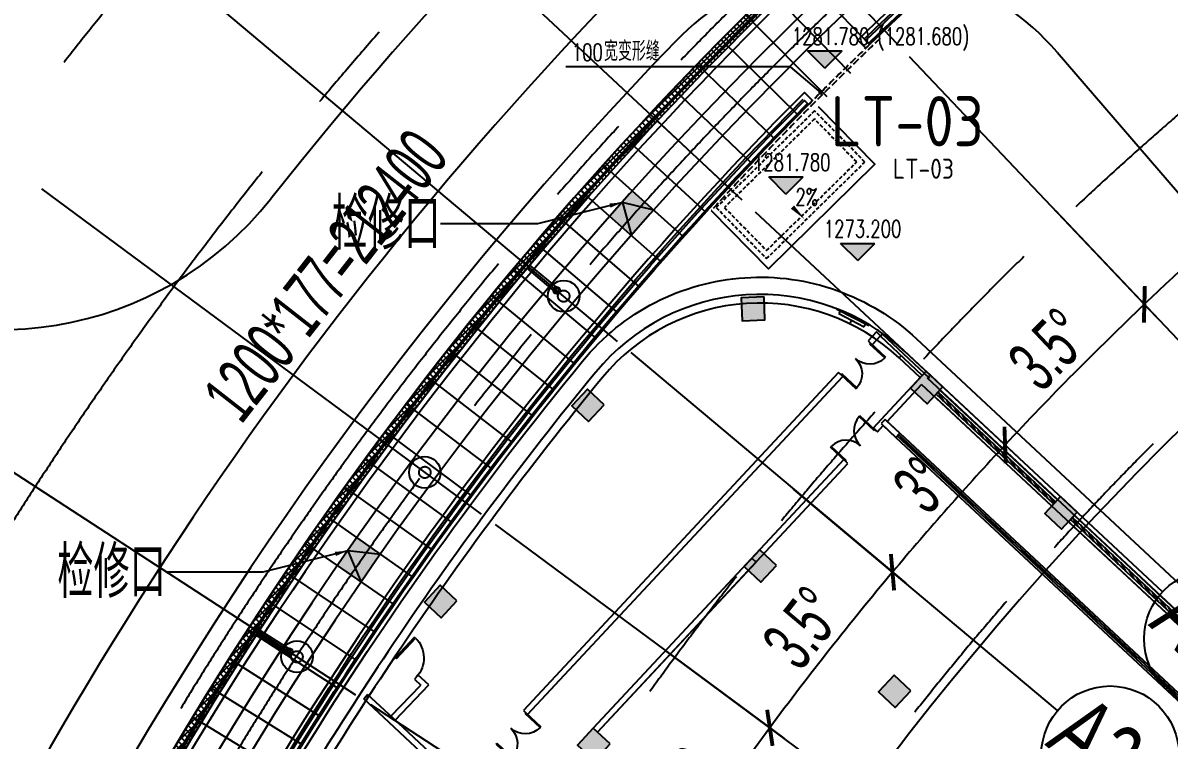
# Model space of a CAD drawing. Extents: x 1962160 to 37842216, y -162679 to 2997677.
# Drawn here: x 37496803 to 37536731, y 2823665 to 2848639 of the extents above; entities that cross this region are included whole.
import ezdxf
from ezdxf.enums import TextEntityAlignment as Align

# ---------------------------------------------------------------- set-up
doc = ezdxf.new("R2010")
doc.units = 0
doc.header["$LTSCALE"] = 1000
for name, pattern in [('__DASH', [0.35, 0.25, -0.1]), ('CENTER', [2, 1.25, -0.25, 0.25, -0.25]), ('CENTER2', [28.575000000000003, 19.05, -3.175, 3.175, -3.175]), ('DASH', [0.35, 0.25, -0.1]), ('HIDDEN', [0.375, 0.25, -0.125]), ('HIDDEN2', [0.1875, 0.125, -0.0625])]:
    doc.linetypes.add(name, pattern=pattern)
doc.layers.get('0').update_dxf_attribs({"color": 8})
doc.layers.get('Defpoints').update_dxf_attribs({"color": 8})
for name, color, linetype in [('#幕墙线-平面', 8, 'Continuous'), ('#文字', 8, 'Continuous'), ('#标注', 8, 'Continuous'), ('#虚线', 8, 'HIDDEN'), ('#轴线', 8, 'CENTER2'), ('1-WIN-1', 8, 'Continuous'), ('A-AL-E', 8, 'Continuous'), ('A-COLS-PLAN-C', 8, 'DASH'), ('A-COLS-PLAN-S', 8, 'DASH'), ('A-DETL-ALUM', 8, 'Continuous'), ('A-DIMS-ELEV', 8, 'Continuous'), ('A-DIMS-LEAD', 8, 'Continuous'), ('A-DIMS-SYMB', 8, 'Continuous'), ('A-FLOR', 8, 'Continuous'), ('A-FLOR-UNDR', 8, '__DASH'), ('A-GRID', 8, 'CENTER'), ('A-HATH', 8, 'Continuous'), ('A-NOTE', 8, 'Continuous'), ('A-ROOF-DRAN', 8, 'Continuous'), ('A-STRS', 8, 'Continuous'), ('A-STRS-HRAL', 8, 'Continuous'), ('A-TEXT-150', 8, 'Continuous'), ('A-TEXT-500', 8, 'Continuous'), ('COLUMN', 8, 'Continuous'), ('DIM', 8, 'Continuous'), ('G-ACCS', 8, 'Continuous'), ('PUB_HATCH', 8, 'Continuous'), ('周边建筑', 8, 'Continuous'), ('建-填充', 8, 'Continuous'), ('水-雨水-压力流-标识', 8, 'Continuous')]:
    doc.layers.add(name, color=color, linetype=linetype)
doc.layers.add('A-X-CHEK', color=8, linetype='Continuous', plot=False)
doc.layers.add('A-X-CHEK-STRC', color=8, linetype='HIDDEN2', plot=False)
doc.styles.add('#文字', font='jrs.shx', dxfattribs={"width": 0.7, "bigfont": 'hztxt.shx'})
doc.styles.add('_TCH_DIM', font='SIMPLEX', dxfattribs={"bigfont": 'GBCBIG'})
doc.styles.add('JHZX', font='jrs.shx', dxfattribs={"width": 0.6, "bigfont": 'jhz.shx'})
doc.styles.get("Standard").update_dxf_attribs({"font": 'xd-hzs.shx', "bigfont": 'xd-hztxt.shx'})
doc.dimstyles.new('JZBZ-300', dxfattribs={"dimscale": 300, "dimtxt": 3, "dimasz": 1.5, "dimexe": 1, "dimexo": 1, "dimgap": 0.5, "dimtad": 1, "dimdec": 0, "dimdsep": 46, "dimtxsty": 'JHZX', "dimblk1": 'ARCHTICK', "dimblk2": 'ARCHTICK', "dimsah": 1, "dimcen": 0, "dimclrd": 1, "dimclre": 1, "dimclrt": 2, "dimadec": 3, "dimazin": 2, "dimtfac": 1, "dimtdec": 0, "dimtix": 1, "dimtmove": 0, "dimatfit": 3, "dimfxl": 1, "dimtolj": 1, "dimlwd": -1, "dimlwe": -1, "dimarcsym": 1})
doc.dimstyles.new('JZBZ-600', dxfattribs={"dimscale": 600, "dimtxt": 3, "dimasz": 1.5, "dimexe": 1, "dimexo": 1, "dimgap": 0.5, "dimtad": 1, "dimdec": 0, "dimdsep": 46, "dimtxsty": 'JHZX', "dimblk1": 'ARCHTICK', "dimblk2": 'ARCHTICK', "dimsah": 1, "dimcen": 0, "dimclrd": 1, "dimclre": 1, "dimclrt": 2, "dimadec": 1, "dimazin": 2, "dimtfac": 1, "dimtdec": 0, "dimtix": 1, "dimtmove": 0, "dimatfit": 3, "dimfxl": 1, "dimtolj": 1, "dimlwd": -1, "dimlwe": -1, "dimarcsym": 1})

# ---------------------------------------------------------------- blocks, each defined once
blk = doc.blocks.new('_ARCHTICK')
at = {"const_width": 0.15}
blk.add_lwpolyline([(-0.5, -0.5), (0.5, 0.5)], dxfattribs=at)
blk = doc.blocks.new('排水沟区域')
at = {"layer": 'A-HATH'}
h = blk.add_hatch(dxfattribs=at)
h.set_pattern_fill('ANSI37', color=256, scale=100)
h.set_pattern_definition([(45, (0, 0), (-112.2532015133644, 112.2532015133644), []), (135, (0, 0), (-112.2532015133644, -112.2532015133644), [])])
edge = h.paths.add_edge_path()
edge.add_arc((35647972.51225562, 2918657.177440435), 129550.0000000067, 122.5223895562193, 167.0611029026331)
edge.add_arc((35520737.25391851, 2947888.864629035), 999.9999999990519, 287.2513251903942, 347.0611009080209, ccw=False)
edge.add_arc((35647972.52815255, 2918657.174638035), 130050.0161404448, 167.2437338873835, 167.4419150525261, ccw=False)
edge.add_arc((35520737.25400268, 2947888.864669039), 649.9999269235949, 307.4371886865979, 347.0610947359583)
edge.add_arc((35647972.51225559, 2918657.177440456), 129899.9999999715, 122.5223517799921, 167.0611029026393, ccw=False)
edge.add_line((35578134.55910211, 3028186.489952341), (35578322.65708765, 3027891.330408047))
blk.add_lwpolyline([(35578322.65708765, 3027891.330408047), (35578322.65708654, 3027891.330409774, 0.1968208227596155), (35521711.86331972, 2947664.952782355, -0.2670597879826505), (35521033.817582, 2946933.851543527, -0.0008647286773297092), (35521132.38332828, 2947372.751579637, 0.1746354279483771), (35521370.75002657, 2947743.321916818, -0.1968209939747781), (35578134.55910211, 3028186.489952341), (35578322.65708765, 3027891.330408047)], format="xyb", dxfattribs=at)
blk = doc.blocks.new('A$C58e34137')
at = {"layer": 'A-X-CHEK'}
blk.add_blockref('排水沟区域', (-35647972.51433039, -2918657.17947907), dxfattribs=at)
blk = doc.blocks.new('雨水立管')
for radius in [80, 50]:
    blk.add_circle((-3.725290298461914e-09, 2.328306436538696e-10), radius)
blk = doc.blocks.new('雨水')
at = {"layer": 'A-ROOF-DRAN'}
for points in [[(35549663.92630587, 3001049.970411909), (35548681.20582144, 3001870.391334595)], [(35549760.05676759, 3001165.117857942), (35548777.6214191, 3001985.300735838)], [(35540355.55051581, 2988455.022592769), (35539280.140797, 2989149.523739197)], [(35540436.9264947, 2988581.030330868), (35539361.83375286, 2989275.326773115)]]:
    blk.add_lwpolyline(points, dxfattribs=at)
at = {"xscale": 1.5, "yscale": 1.5, "zscale": 1.5}
for p in [(35549711.99153674, 3001107.544134925), (35540396.23850526, 2988518.026461818)]:
    blk.add_blockref('雨水立管', p, dxfattribs=at)
blk = doc.blocks.new('1100')
at = {"layer": 'A-DETL-ALUM', "ltscale": 0.3}
blk.add_circle((35572079.41488183, 2737404.62498665), 550, dxfattribs=at)
blk = doc.blocks.new('_YZHK')
blk.add_circle((0, 0), 0.5)
blk = doc.blocks.new('ASDFASD')
at = {"layer": 'A-COLS-PLAN-C', "ltscale": 0.3, "xscale": 400, "yscale": 400, "zscale": 400}
for p in [(35549957.12575853, 3000901.852099828), (35545119.02693963, 2994764.753005276), (35540664.61308699, 2988343.741970615)]:
    blk.add_blockref('_YZHK', p, dxfattribs=at)
blk = doc.blocks.new('*U314')
for p, q in [((0, -200), (0, 200)), ((0, 200), (99.9356124313781, 200)), ((99.9356124313781, -200), (0, -200))]:
    blk.add_line(p, q)
blk = doc.blocks.new('*U315')
blk.add_line((0, 0), (-100, 0))
blk = doc.blocks.new('*U316')
blk.add_line((99.9356124313781, 250), (99.9356124313781, -250))
blk = doc.blocks.new('*U317')
for p, q in [((0, -200), (0, 200)), ((0, 200), (99.9356124313781, 200)), ((99.9356124313781, -200), (0, -200))]:
    blk.add_line(p, q)
blk = doc.blocks.new('*U318')
blk.add_line((0, 0), (-100, 0))
blk = doc.blocks.new('*U319')
blk.add_line((99.9356124313781, 250), (99.9356124313781, -250))
blk = doc.blocks.new('$WINLIB2D$00000039')
for points in [[(-0.4999999999983409, 0.5000000000445652), (-0.4999999999999964, -0.4999999999999716)], [(0.5000000000016591, 0.4999999999536158), (-0.4999999999983409, 0.5000000000445652)], [(0.4999999999983338, -0.5000000000463842), (0.4999999999999609, 0.4999999999999432)], [(-0.499999999999428, 0.1666666667124446), (0.500000000000572, 0.1666666666205998)], [(-0.3838834764901549, -0.166666666632409), (-0.4479860405916831, 0.1666666667079113)], [(-0.3158924398378069, -0.166666666637866), (-0.3799950039392748, 0.1666666667006353)], [(-0.2479014031851996, -0.166666666645142), (-0.3120039672867243, 0.1666666666951784)], [(-0.1799103665328481, -0.1666666666505989), (-0.2440129306343159, 0.1666666666887977)], [(-0.1119193298802692, -0.1666666666569512), (-0.1760218939817904, 0.1666666666824455)], [(-0.04392829322788927, -0.1666666666633319), (-0.1080308573293216, 0.1666666666760648)], [(0.02406274342471804, -0.1666666666696841), (-0.04003982067680312, 0.1666666666697125)], [(0.09205378007703402, -0.1666666666751411), (0.02795121597557682, 0.1666666666642556)], [(0.1600448167296129, -0.1666666666815217), (0.0959422526280953, 0.1666666666578749)], [(0.2280358533819644, -0.166666666687874), (0.163933289280525, 0.1666666666505989)], [(0.2960268900345753, -0.1666666666942547), (0.231924325933047, 0.1666666666460657)], [(0.3640179266869801, -0.1666666667006069), (0.2999153625854838, 0.166666666639685)], [(0.4320089633395341, -0.1666666667060639), (0.3679063992380058, 0.166666666632409)], [(0.4999999999916831, -0.1666666667115209), (0.4358974358904746, 0.1666666666260568)], [(-0.4518745131427302, -0.1666666666260284), (-0.5000000000072298, 0.08358586507802102)], [(-0.500000000000572, -0.1666666666214951), (0.499999999999428, -0.1666666667124446)], [(0.4999999999983338, -0.5000000000463842), (-0.5000000000016662, -0.4999999999554348)]]:
    blk.add_lwpolyline(points)
blk = doc.blocks.new('$DorLib2D$00000002')
at = {"layer": '1-WIN-1'}
for p, q in [((-0.5000000000002274, 1.70530256582424e-13), (-0.5, 0.4875000000000114)), ((-0.4750000000001364, 0.4875000000002387), (-0.5, 0.4875000000000114)), ((-0.4750000000001364, 1.70530256582424e-13), (-0.4750000000001364, 0.4875000000002387)), ((0.4749999999999091, 5.684341886080801e-14), (0.4749999999999091, 0.4875000000001251)), ((0.4749999999999091, 0.4875000000001251), (0.4999999999997726, 0.4875000000001251)), ((0.5, -5.684341886080801e-14), (0.4999999999997726, 0.4875000000001251)), ((-0.5000000000002274, 1.70530256582424e-13), (-0.4750000000001364, 1.70530256582424e-13)), ((0.5, -5.684341886080801e-14), (0.4749999999999091, 5.684341886080801e-14))]:
    blk.add_line(p, q, dxfattribs=at)
for centre, start, end in [((-0.4875000000001819, 5.684341886080801e-14), 0, 88.53071642340379), ((0.4874999999999545, 5.684341886080801e-14), 91.46928357659621, 180)]:
    blk.add_arc(centre, 0.4875, start, end, dxfattribs=at)
blk = doc.blocks.new('$DorLib2D$00000001')
for p, q in [((0.45, 0.9750000000000001), (0.5000000000000002, 0.9750000000000001)), ((0.45, 0), (0.45, 0.9750000000000001)), ((0.5, 0), (0.5, 0.9750000000000001)), ((0.5, 0), (0.45, 0))]:
    blk.add_line(p, q)
blk.add_arc((0.475, 0), 0.975, 91.4692835813538, 180)
blk = doc.blocks.new('_FZH')
blk.add_lwpolyline([(-0.5, -0.5), (0.5, -0.5), (0.5, 0.5), (-0.5, 0.5)], close=True)
at = {"layer": 'PUB_HATCH'}
blk.add_solid([(-0.5, -0.5), (0.5, -0.5), (-0.5, 0.5), (0.5, 0.5)], dxfattribs=at)
blk = doc.blocks.new('567')
at = {"layer": '周边建筑'}
for p, q in [((67399.50770220906, 104095.3816701397), (68226.85643212497, 104982.6045603901)), ((67545.77844253182, 103958.9819981307), (68373.12717244774, 104846.2048883736)), ((68226.85643212497, 104982.6045603901), (68373.12717244774, 104846.2048883736)), ((64312.63348907977, 100785.1143522039), (67399.50770220906, 104095.3816701397)), ((64378.55868236721, 100562.5546295573), (67545.77844253182, 103958.9819981307)), ((67476.90521552414, 103885.1245045513), (68708.81488102674, 102713.5111540933)), ((67613.31147146225, 104031.4023052524), (68700.2905946821, 102997.6258132686)), ((69593.53813973814, 103955.5165308937), (69586.88846275955, 103948.3856253549)), ((69586.88846275955, 103948.3856253549), (69733.15920307487, 103811.985953338)), ((69733.15920307487, 103811.985953338), (69761.78619723022, 103842.6846461375)), ((68904.8901026845, 103217.0319237332), (68700.2905946821, 102997.6258132686)), ((68708.81488102674, 102713.5111540933), (69051.16084301472, 103080.6322517167)), ((69051.16084301472, 103080.6322517167), (68904.8901026845, 103217.0319237332)), ((67813.23524376005, 99417.47137111425), (67676.8355717361, 99271.20063079102)), ((67676.8355717361, 99271.20063079102), (79451.63017948717, 88291.02702295082)), ((79588.02985151112, 88437.29776327312), (67813.23524376005, 99417.47137111425)), ((67195.64971416444, 96985.2587800324), (67059.25004214793, 96838.98803970916)), ((67195.64971413463, 96985.25856994092), (67059.25004213303, 96838.98782961816)), ((67059.25004214793, 96838.98803970916), (72983.21502527595, 91314.8013232206)), ((67059.25004213303, 96838.98782961816), (76417.8337489292, 88111.96733819693)), ((67195.64971416444, 96985.2587800324), (73119.614697285, 91461.07206354244)), ((76554.2334209308, 88258.23807852017), (67195.64971413463, 96985.25856994092)), ((73119.614697285, 91461.07206354244), (72983.21502527595, 91314.8013232206)), ((76417.8337489292, 88111.96733819693), (76554.2334209308, 88258.23807852017)), ((79451.63017948717, 88291.02702295082), (79588.02985151112, 88437.29776327312)), ((77651.2639733702, 87235.24053843273), (77514.86430136114, 87088.96979811043)), ((77514.86430136114, 87088.96979811043), (77737.0140858069, 86881.81177273393)), ((77946.54912798107, 86959.88267704844), (77651.2639733702, 87235.24053843273)), ((80685.06040392816, 87414.30022317916), (80548.66073192656, 87268.02948285593)), ((80548.66073192656, 87268.02948285593), (80862.13171069324, 86975.71306609362)), ((80998.53138270974, 87121.98380641686), (80685.06040392816, 87414.30022317916)), ((80862.13171069324, 86975.71306609362), (80998.53138270974, 87121.98380641686)), ((77805.21392181516, 86954.94714289904), (77327.88447584957, 86443.0739806816)), ((77737.0140858069, 86881.81177273393), (77327.88447584212, 86443.07398068206)), ((77474.15521618724, 86306.67430867255), (77951.48466213793, 86818.54747088999)), ((77474.15521617979, 86306.6743086651), (77883.28482611477, 86745.41210072534)), ((77951.48466213793, 86818.54747088999), (77805.21392181516, 86954.94714289904)), ((77883.28482611477, 86745.41210072534), (79163.15836526453, 85551.91071712924)), ((77946.54912798107, 86959.88267704844), (79445.82421632111, 85561.78603891982)), ((77327.88447584212, 86443.07398068206), (77474.15521617979, 86306.6743086651)), ((77327.88447584957, 86443.0739806816), (77474.15521618724, 86306.67430867255)), ((79409.25653122365, 85595.88595692767), (80097.99753543735, 86334.4702591747)), ((79492.26296969503, 85245.01570858853), (80317.40364592522, 86129.87075114949)), ((58569.47624302655, 63465.12863388611), (79163.15836526453, 85551.91071712924)), ((79445.82421632111, 85561.78603891982), (79409.25653122365, 85595.88595692767)), ((58714.9179366231, 63181.2020795648), (79382.5644761771, 85347.31120870961)), ((79382.5644761771, 85347.31120870961), (79492.26296969503, 85245.01570858853))]:
    blk.add_line(p, q, dxfattribs=at)
blk.add_lwpolyline([(51545.86369138211, 114974.0141785215, -0.06666786033998978), (79983.71774893254, 97358.1270108968, -0.4327152502716894), (80756.21607623994, 85720.67174874991), (59352.30016976595, 62767.78205864877, -0.3893999561661833), (48564.77200990915, 61928.61147829099, 0.1645435660436389), (999.9999528080225, 78693.64650399983)], format="xyb", dxfattribs=at)
for centre, radius, start, end in [((-0.0001886859536170959, 1.737521961331367e-05), 125099.9999626944, 56.1383439517594, 58.48668105167965), ((-0.0001886859536170959, 1.737521961331367e-05), 125399.9999626942, 56.1383439517594, 58.48665899331172), ((-0.0001907870173454285, 1.421524211764336e-05), 125099.9999664821, 50.59548439696344, 56.1383439517594), ((-0.0001907870173454285, 1.421524211764336e-05), 125399.9999664823, 50.59548439696344, 56.1383439517594), ((74905.38625394553, 91176.6586156115), 7099.999999997052, 316.9999997712495, 50.59548439696344), ((74905.38625394553, 91176.6586156115), 7399.999999997053, 316.9999997712495, 50.59548439696344)]:
    blk.add_arc(centre, radius, start, end, dxfattribs=at)
at = {"layer": 'COLUMN'}
for p, xscale, yscale, zscale, rotation in [((71608.89716223627, 102304.3987761899), 800.000000000408, 800.000000000408, 800.000000000408, 47.00000000001015), ((66630.30886431038, 96965.51646539429), 800.000000000408, 800.000000000408, 800.000000000408, 47.00000000001015), ((78439.20188058168, 97165.6307581407), 800.000000000408, 800.000000000408, 800.000000000408, 47.00000000001015), ((72846.81532806903, 91168.53040486434), 800.000000000408, 800.000000000408, 800.000000000408, 47.00000000001015), ((81801.18333025277, 91417.46544638975), 800.0000000005812, 800.0000000005812, 800.0000000005812, 92.00000000001056), ((68482.0258236751, 86487.86671450082), 800.000000000408, 800.000000000408, 800.000000000408, 47.00000000001015), ((79063.32179810107, 85371.54433583561), 800.000000000408, 800.000000000408, 800.000000000408, 47.00000000001015), ((74698.53229370713, 80690.88064547209), 800.000000000408, 800.000000000408, 800.000000000408, 47.00000000001015)]:
    blk.add_blockref('_FZH', p, dxfattribs=dict(at, xscale=xscale, yscale=yscale, zscale=zscale, rotation=rotation))
at = {"layer": '周边建筑'}
for name, p, xscale, yscale, zscale, rotation in [('$DorLib2D$00000001', (69319.02465288341, 103514.508938536), -999.9999999999997, 999.9999999999997, 1000, 226.9999999999989), ('$DorLib2D$00000002', (67196.52013154328, 99855.83477099985), -1500.000000000001, 1500, 200, 137.0000000001527), ('$DorLib2D$00000002', (77034.54886115342, 87673.60393831134), 1500, 1500, 200, 317.0000000001526), ('$DorLib2D$00000002', (80068.34529171884, 87852.66362306476), -1500.000000000001, 1500, 200, 137.0000000001527), ('$WINLIB2D$00000039', (67625.23237909377, 75891.62554929405), 28668.06737196897, 200, 28668.06737196897, 47.00000000000413), ('$WINLIB2D$00000039', (67625.23237910122, 75891.62554930104), 28668.06737196897, 200.0000000000001, 28668.06737196897, 47.00000000000397), ('$WINLIB2D$00000039', (76955.92499743402, 82961.2761676535), 5600, 299.9999999999999, 5600, 47.00000000000436), ('$WINLIB2D$00000039', (72591.13549303263, 78280.61247729557), 5600, 299.9999999999999, 5600, 47.00000000000436)]:
    blk.add_blockref(name, p, dxfattribs=dict(at, xscale=xscale, yscale=yscale, zscale=zscale, rotation=rotation))
at = {"layer": '周边建筑', "xscale": -1.000000000000001, "yscale": 2.500000000000002, "rotation": 152.7273047657461}
for name in ['*U317', '*U319', '*U318']:
    blk.add_blockref(name, (81408.10743768513, 87986.79923019558), dxfattribs=at)
at = {"layer": '周边建筑', "yscale": 5, "rotation": 316.7273049999333}
for name in ['*U316', '*U314', '*U315']:
    blk.add_blockref(name, (80167.86335601658, 86255.78588730795), dxfattribs=at)
blk = doc.blocks.new('总体道路0521')
at = {"layer": 'G-ACCS'}
blk.add_line((35647891.68373393, 2918747.917499747), (35647917.49265011, 2918717.96477808), dxfattribs=at)
for centre, radius, start, end in [((35647972.51126049, 2918657.176580954), 223.799955519998, 90.7688463516054, 156.6530682845484), ((35647972.51118848, 2918657.176535503), 137.9999999943868, 119.6452978055595, 141.6444313079016), ((35647884.86564906, 2918742.042661973), 9, 106.2575462716528, 135.9231106994128), ((35647884.86564906, 2918742.042661973), 9, 40.7498442504919, 71.5220051082934), ((35647972.51118848, 2918657.176535503), 130.9999999943868, 135.9231106994128, 167.3468644080275), ((35647854.88467971, 2918750.257169559), 12, 237.0001008221851, 321.6444313079016)]:
    blk.add_arc(centre, radius, start, end, dxfattribs=at)
blk = doc.blocks.new('A$C06ac024f')
at = {"layer": 'A-DIMS-ELEV'}
for points in [[(-88919.08470647037, 90186.31889686082), (-89519.08470647037, 90786.31889686082), (-88319.08470647037, 90786.31889686082)], [(-90271.87261839211, 85795.42778462404), (-90871.87261839211, 86395.42778462404), (-89671.87261839211, 86395.42778462404)], [(-87771.80741407722, 83481.93622446153), (-88371.80741407722, 84081.93622446153), (-87171.80741407722, 84081.93622446153)]]:
    blk.add_hatch(color=256, dxfattribs=at).paths.add_polyline_path(points)
at = {"layer": 'A-AL-E'}
for points in [[(-72639.7004654631, 128086.0591565319), (-64414.53775649518, 113547.75104103, -0.4119685532972354), (-64730.13042073697, 112392.6247468609, 0.2085567706727499), (-126406.8450315073, 29041.36778747104, -0.4119750127394232), (-127419.2460521609, 28401.84329541307), (-143727.0039129183, 32017.3789689634)], [(-72813.60454651713, 127987.2791624763), (-64588.61000544578, 113449.268290536, -0.4119685532989783), (-64829.94557221979, 112565.9364185231, 0.2085567706727409), (-126601.7669133023, 29086.15015002107, -0.411975012739965), (-127375.9559291005, 28597.10200903751), (-143683.3841923401, 32212.56460867822)], [(-40571.86409710348, 50911.04793153843), (-75195.61254768074, 101288.9145336556, 0.03156857092547568), (-87349.31007741392, 91016.05561724259)], [(-115171.1579767913, 51595.01947606867, -0.0904942014761464), (-89524.3983450681, 88948.43421326112)], [(-115121.8743563667, 51582.73168928642, -0.09047634950595392), (-89488.92909242958, 88913.19315599184, -0.09047634950595392)]]:
    blk.add_lwpolyline(points, format="xyb", dxfattribs=at)
blk.add_arc((-0.004684291779994965, 0.005673647858202457), 126199.9999999824, 126.5207534722357, 133.8223082825386, dxfattribs=at)
at = {"layer": 'A-DIMS-ELEV'}
for p, q in [((-88919.08470647037, 90186.31889686082), (-89519.08470647037, 90786.31889686082)), ((-89519.08470647037, 90786.31889686082), (-88319.08470647037, 90786.31889686082)), ((-88919.08470647037, 90186.31889686082), (-88319.08470647037, 90786.31889686082)), ((-90271.87261839211, 85795.42778462404), (-90871.87261839211, 86395.42778462404)), ((-90871.87261839211, 86395.42778462404), (-89671.87261839211, 86395.42778462404)), ((-90271.87261839211, 85795.42778462404), (-89671.87261839211, 86395.42778462404)), ((-87771.80741407722, 83481.93622446153), (-88371.80741407722, 84081.93622446153)), ((-88371.80741407722, 84081.93622446153), (-87171.80741407722, 84081.93622446153)), ((-87771.80741407722, 83481.93622446153), (-87171.80741407722, 84081.93622446153))]:
    blk.add_line(p, q, dxfattribs=at)
at = {"layer": 'A-DIMS-LEAD'}
for p, q in [((-90112.66420764476, 90229.28129626997), (-97942.29778785259, 90229.28129626997)), ((-89061.95770014077, 89340.8755205581), (-90112.66420764476, 90229.28129626997))]:
    blk.add_line(p, q, dxfattribs=at)
at = {"layer": 'A-DIMS-LEAD', "const_width": 80}
blk.add_lwpolyline([(-89031.41288178414, 89315.04890499031, 1), (-89092.50251849741, 89366.70213612588, 1)], format="xyb", close=True, dxfattribs=at)
at = {"layer": 'A-DIMS-SYMB'}
blk.add_lwpolyline([(-90620.31953935325, 85915.11078098603, 0, 0, 0), (-89619.60968858749, 84923.09587549698, 0, 160, 0), (-90045.72091143578, 85345.5047127204, 0, 0, 0)], format="xyseb", dxfattribs=at)
at = {"layer": 'A-FLOR-UNDR'}
for points in [[(-92873.57001171261, 85223.84836642118, -0.01666746167072946), (-86990.15187205374, 91221.25754116941)], [(-89488.92909242213, 88913.19315599091, -0.005945513391687704), (-87349.31007748842, 91016.05561732128)]]:
    blk.add_lwpolyline(points, format="xyb", dxfattribs=at)
at = {"layer": 'A-STRS'}
blk.add_lwpolyline([(-92873.57001171261, 85223.84836642304), (-90880.5708006993, 83195.75767508103), (-87171.66849341244, 86840.48587088147), (-89134.21445900202, 88837.58712843107)], dxfattribs=at)
at = {"layer": 'A-STRS-HRAL'}
for points in [[(-69542.37529077381, 109065.4960472053, 0.1968207245064195), (-126065.7317383513, 28962.99865300767, -0.2921176924780121), (-126987.3050312847, 28057.59028317221, -0.0004314040773986398), (-126938.6993644685, 28276.67974316748, 0.2670597969719661), (-126260.6536201537, 29007.78101555863, -0.1968208227596178), (-69649.85985332727, 109234.1586429761)], [(-74072.98849956691, 100626.5209130384, 0.0004003810238615515), (-74234.04921674728, 100507.7622542768), (-75027.47195713967, 101662.1995050726, 0.03228136318799384), (-87489.50172247738, 91158.71566890692), (-87350.86052844673, 91017.63336764416), (-87493.50371183455, 90877.44448673166), (-87773.88553311676, 91162.76309537282, -0.03309062847854), (-74979.70887789875, 101945.8072499568)]]:
    blk.add_lwpolyline(points, format="xyb", close=True, dxfattribs=at)
blk.add_lwpolyline([(-115319.0051000193, 51631.88190442463, -0.09055244105268567), (-89629.12094694376, 89055.85342082614), (-89490.60495324433, 88914.8985242797), (-89347.96176985651, 89055.08740518242), (-89628.22237766534, 89340.28266617889, 0.09143128100249044), (-115598.9286140055, 51495.55194986612)], format="xyb", dxfattribs=at)
at = {"layer": 'A-X-CHEK-STRC'}
for points in [[(-92700.46667280048, 85333.04076849343), (-90948.19349300861, 83549.91466178), (-87524.59136303514, 86914.27915038215), (-89276.86454790086, 88697.4052737006)], [(-92417.63473007828, 85330.57253434137), (-90945.72525840253, 83832.74660403747), (-87807.42330574244, 86916.74738544133), (-89279.3327825144, 88414.57333053555)]]:
    blk.add_lwpolyline(points, close=True, dxfattribs=at)
at = {"xscale": 1000, "yscale": 1000, "zscale": 1000}
blk.add_blockref('总体道路0521', (-35647972511.19448, -2918657176.530752), dxfattribs=at)
at = {"layer": 'A-COLS-PLAN-S'}
blk.add_blockref('ASDFASD', (-35647972.51693987, -2918657.171766797), dxfattribs=at)
at = {"layer": 'A-ROOF-DRAN'}
blk.add_blockref('雨水', (-35647972.51693987, -2918657.171766797), dxfattribs=at)
at = {"layer": '周边建筑', "rotation": 90}
blk.add_blockref('567', (-0.003778956830501556, 0.004350954666733742), dxfattribs=at)
at = {"layer": '水-雨水-压力流-标识'}
for p in [(-35670094.80606274, -2655159.94465345), (-35674932.90488164, -2661297.043748003), (-35679387.31873434, -2667718.054782692)]:
    blk.add_blockref('1100', p, dxfattribs=at)
at = {"layer": 'A-DIMS-ELEV', "style": '_TCH_DIM', "width": 0.7058823529411765}
for s, p in [('1281.780', (-90067.08470647037, 90996.31889686082)), ('(1281.680)', (-87087.08470647037, 90996.31889686082)), ('1281.780', (-91419.87261839211, 86605.42778462404)), ('1273.200', (-88951.80741407722, 84291.93622446153))]:
    blk.add_text(s, height=595, dxfattribs=at).set_placement(p)
at = {"layer": 'A-DIMS-SYMB', "style": '_TCH_DIM', "width": 0.7058823529411765}
blk.add_text('2%', height=595, dxfattribs=at).set_placement((-89942.87944494933, 85400.88303352194))
at = {"layer": 'A-NOTE', "style": '_TCH_DIM'}
blk.add_text('宽变形缝', height=675.177304964539, dxfattribs=at).set_placement((-96612.29778785259, 90439.28129626997))
at = {"layer": 'A-NOTE', "style": '_TCH_DIM', "width": 0.7058823529411765}
blk.add_text('100', height=595, dxfattribs=at).set_placement((-97732.29778785259, 90439.28129626997))
at = {"layer": 'A-TEXT-150'}
blk.add_text('LT-03', height=700, dxfattribs=at).set_placement((-86553.42805936933, 86332.76234764839))
at = {"layer": 'A-TEXT-500'}
blk.add_text('LT-03', height=1750, dxfattribs=at).set_placement((-88714.38893202692, 87461.14625188196))
blk = doc.blocks.new('A$C41f195f4')
at = {"layer": '建-填充', "ltscale": 10}
h = blk.add_hatch(color=256, dxfattribs=at)
h.dxf.hatch_style = 1
edge = h.paths.add_edge_path()
edge.add_arc((1.490116119384766e-08, 3.771856427192688e-07), 128529.4436848907, 79.84411521827303, 80.37342745762112)
edge.add_line((21493.46634147316, 126719.567544526), (21326.2116523385, 125733.6538212118))
edge.add_arc((7.450580596923828e-09, 4.637986421585083e-07), 127529.4436848045, 79.84412812155819, 80.37344052536758, ccw=False)
edge.add_line((22486.84329265356, 125531.2745311069), (22663.19846370071, 126515.6011306057))
edge = h.paths.add_edge_path()
edge.add_arc((0, -2.020969986915588e-07), 128529.4436854664, 87.25447299287791, 87.78378308403215)
edge.add_line((4970.315524987876, 128433.3050950011), (4931.610976167023, 127434.0543961944))
edge.add_arc((1.490116119384766e-08, -1.243315637111664e-07), 127529.443685386, 87.25448809217698, 87.78379833094698, ccw=False)
edge.add_line((6108.645890295506, 127383.0579475132), (6156.579609684646, 128381.9084667042))
edge = h.paths.add_edge_path()
edge.add_arc((0, -9.592622518539429e-08), 128529.4436853569, 72.43372995808843, 72.96304399530439)
edge.add_line((37657.64431205392, 122889.054512233), (37364.63313996792, 121932.9454945959))
edge.add_arc((7.450580596923828e-09, -1.816079020500183e-07), 127529.4436854338, 72.43374044987621, 72.9630546656511, ccw=False)
edge.add_line((38489.4728570953, 121582.5624251091), (38791.30381696671, 122535.9238844821))
edge = h.paths.add_edge_path()
edge.add_line((-119660.8813765794, 44102.52231847867), (-120599.1660157144, 44448.3863639175))
edge.add_arc((7.450580596923828e-09, -3.539025783538818e-08), 128529.4436852773, 159.767981602694, 160.2972614758336)
edge.add_line((-121004.6143798009, 43332.44965193747), (-120063.1747727394, 42995.26799732866))
edge.add_arc((2.235174179077148e-08, 9.73232090473175e-08), 127529.4436852466, 159.7680014476781, 160.2972812314846, ccw=False)
edge = h.paths.add_edge_path()
edge.add_line((-123805.2695020214, 30594.34997192351), (-124776.056992583, 30834.290901965))
edge.add_arc((-7.450580596923828e-09, -3.026798367500305e-08), 128529.4436852635, 166.1193261171725, 166.6486034796457)
edge.add_line((-125055.5650201589, 29680.35632421216), (-124082.6024391428, 29449.39351839805))
edge.add_arc((3.725290298461914e-08, 3.660097718238831e-07), 127529.4436852114, 166.1193447807915, 166.6486220342447, ccw=False)
edge = h.paths.add_edge_path()
edge.add_line((-112422.3937703893, 60207.67713180184), (-113303.9122435302, 60679.82666713139))
edge.add_arc((-1.490116119384766e-08, 3.525055944919586e-07), 128529.4436850815, 151.8287570887979, 152.3580402931655)
edge.add_line((-113859.6140027344, 59630.58102341695), (-112973.7715465054, 59166.59487607237))
edge.add_arc((3.725290298461914e-08, 2.151355147361755e-07), 127529.4436851907, 151.8287780665303, 152.3580612076862, ccw=False)
edge = h.paths.add_edge_path()
edge.add_line((-104399.6718128845, 73242.52543457272), (-105218.2758476883, 73816.88371695764))
edge.add_arc((2.980232238769531e-08, 2.933666110038757e-07), 128529.4436851185, 144.9480544328233, 145.4773406516373)
edge.add_line((-105895.6813540161, 72841.76387630356), (-105071.8064734042, 72274.99215556448))
edge.add_arc((7.450580596923828e-09, 3.147870302200317e-07), 127529.4436850858, 144.94807606769, 145.4773622469303, ccw=False)
edge = h.paths.add_edge_path()
edge.add_arc((7.450580596923828e-09, 2.407468855381012e-07), 128529.4436850863, 130.6572365929047, 131.186529253771)
edge.add_line((-84638.25074627995, 96727.37153801369), (-83979.77507074922, 95974.76952688582))
edge.add_arc((-7.450580596923828e-09, -4.046596586704254e-07), 127529.4436855619, 130.6572585908967, 131.1865512627031, ccw=False)
edge.add_line((-83089.59903308004, 96746.46008611284), (-83741.09426756948, 97505.11281421874))
edge = h.paths.add_edge_path()
edge.add_line((-94873.06506673247, 85222.41801026324), (-95616.9627911523, 85890.71149221249))
edge.add_arc((2.235174179077148e-08, 4.516914486885071e-08), 128529.443685249, 138.0673120326053, 138.5966013385668)
edge.add_line((-96406.31641227752, 85003.76491578948), (-95656.27690509707, 84342.37188583054))
edge.add_arc((7.450580596923828e-09, 7.59027898311615e-08), 127529.4436852171, 138.0673340129187, 138.5966233035139, ccw=False)
at = {"layer": 'DIM', "ltscale": 10}
for points in [[(-94873.06506673247, 85222.4180102651), (-95970.29545824975, 85495.73254671274), (-95656.27690509707, 84342.37188583147)], [(-104399.6718128845, 73242.52543457411), (-105532.1214146167, 73367.49446297344), (-105071.8064734116, 72274.99215556495)]]:
    blk.add_lwpolyline(points, dxfattribs=at)
blk = doc.blocks.new('A$C80b62fe7')
at = {"layer": '#幕墙线-平面'}
for points in [[(-1880.422932967544, 317591.9112000582), (6689.262211918831, 302444.6457297499, -0.4119685532969175), (6351.392418436706, 301207.9811089351, 0.208556770672752), (-55296.79017324001, 217895.2829422778, -0.4119750127409731), (-56380.65479535609, 217210.615544898), (-73371.49046185613, 220977.5939977416)], [(-2106.716856606305, 317463.8836244158), (6462.96828828007, 302316.6181541076, -0.4119685532989783), (6221.632721506059, 301433.2862820947, 0.2085567706727409), (-55550.18861957639, 217953.5000135927, -0.411975012739965), (-56324.37763537467, 217464.4518726091), (-73315.2133018747, 221231.4303254499)], [(31119.86863095313, 239306.0018067705), (-4082.335609041154, 290525.5268051783, 0.0321023956250778), (-16477.76206035912, 280070.9930589781, 0.0321023956250778)], [(30905.59582190961, 239158.7361851702), (-4144.034253954887, 290156.2643972272, 0.03156857092547568), (-16297.73178368807, 279883.4054808142)], [(-44307.56666204333, 240556.3955343408, -0.09047634950596002), (-18621.79091242701, 277963.7965173512, -0.09047634950596002)], [(-44070.29606264085, 240450.081552858, -0.09047634950596162), (-18437.35079870373, 277780.5430195676)]]:
    blk.add_lwpolyline(points, format="xyb", dxfattribs=at)
for radius, start, end in [(128529.4436852644, 333.5022467601689, 195.775796910644), (127529.4436852644, 333.539850647279, 195.7883970499479)]:
    blk.add_arc((71051.57360945642, 188867.3555372115), radius, start, end, dxfattribs=at)
blk = doc.blocks.new('DASWQE')
at = {"layer": '#幕墙线-平面', "ltscale": 10}
for points in [[(-89958.76924140751, 93709.2836858579), (-87361.80708165467, 91004.05032423604)], [(-90820.59316591918, 92874.26914552087), (-88016.24460987002, 90006.50740271015)], [(-91674.6666669026, 92031.32892560819), (-88845.7240319401, 89191.3802289567)], [(-92520.91685966402, 91180.53496072628), (-89849.98969937861, 88548.30242835125)], [(-93359.27152712643, 90321.95985570364), (-90664.14244226366, 87714.512978788)], [(-94189.65912601352, 89455.6768793934), (-91470.55811277032, 86873.23817153787)], [(-95012.0087929219, 88581.75995842088), (-92269.16789322346, 86024.54979909165)], [(-95826.2503504008, 87700.28367087478), (-93059.90363206714, 85168.52028659033)], [(-96632.31431291997, 86811.32323994348), (-93842.69784970582, 84305.22268565372)], [(-97430.13189280033, 85914.9545274945), (-94617.48374426365, 83434.73066813778)], [(-98219.63500611484, 85011.2540276018), (-95384.19519725442, 82557.11851985799)], [(-99000.75627844036, 84100.29886001721), (-96142.76677927375, 81672.46113424841)], [(-99773.42905066162, 83182.16676358972), (-96893.13375553489, 80780.83400596352)], [(-100537.5873846412, 82256.9360896307), (-97635.23209141195, 79882.31322443858)], [(-101293.166068837, 81324.68579522893), (-98368.99845793843, 78976.97546740528)], [(-102040.1006238833, 80385.49543651054), (-99094.3702371493, 78064.89799433295)], [(-102778.3273080736, 79439.44516185159), (-99811.28552745283, 77146.15863984264)], [(-103507.7831228077, 78486.61570503796), (-100519.683148928, 76220.83580707293)], [(-104228.4058180004, 77527.08837837586), (-101219.5026485249, 75289.00846097386)], [(-104940.1338973194, 76560.9450657512), (-101910.6843052357, 74350.7561215749)], [(-105642.9066235274, 75588.26821564464), (-102593.1691351831, 73406.15885721287)], [(-106336.6640235782, 74609.14083409263), (-103266.8988966644, 72455.29727766942)], [(-107021.3468937874, 73623.64647760754), (-103931.8160951138, 71498.25252731983)], [(-107696.8968048841, 72631.86924604233), (-104587.8639879823, 70535.10627819085)], [(-108363.2561069578, 71633.8937754184), (-105234.9865896553, 69565.94072300196)], [(-109020.3679344207, 70629.80523069948), (-105873.1286761463, 68590.83856814122)], [(-109668.1762108356, 69619.68929852638), (-106502.2357898504, 67609.88302661944)], [(-110306.6256537288, 68603.63217990147), (-107122.2542441934, 66623.15781095764)], [(-110935.6617792472, 67581.72058283724), (-107733.1311282218, 65630.74712605169)]]:
    blk.add_lwpolyline(points, dxfattribs=at)
at = {"layer": 'DIM', "ltscale": 10}
blk.add_blockref('A$C80b62fe7', (-71047.03888088465, -188862.9763723449), dxfattribs=at)
blk = doc.blocks.new('*D195')
at = {"layer": '#标注', "color": 1, "transparency": 16777216}
for p, q in [((36703702.40770423, 3017079.712126), (36711398.20749218, 3007229.602196462)), ((36694618.08063743, 3009251.62780411), (36703223.08808039, 3000184.99408995))]:
    blk.add_line(p, q, dxfattribs=at)
blk.add_arc((36780594.81168813, 2918662.568637671), 112993.4582867438, 128.00018233427, 133.5036351110623, dxfattribs=at)
at = {"layer": 'Defpoints', "color": 0, "transparency": 16777216}
for p in [(36703333.00931442, 3017552.517402615), (36694205.04028017, 3009686.82622239), (36708214.09163024, 3005429.803118784), (36780594.81168813, 2918662.568637671)]:
    blk.add_point(p, dxfattribs=at)
at = {"layer": '#标注', "color": 1, "transparency": 16777216, "xscale": 900, "yscale": 900, "zscale": 900}
for p, rotation in [((36711028.80910236, 3007702.407473084), 38.00018233427), ((36702810.04772313, 3000620.192508228), 223.5036351110623)]:
    blk.add_blockref('_ARCHTICK', p, dxfattribs=dict(at, rotation=rotation))
at = {"layer": '#标注', "color": 2, "transparency": 16777216, "insert": (36706051.03624938, 3005169.050815739), "char_height": 1800, "attachment_point": 5, "rotation": 40.75190872266614, "style": 'JHZX'}
blk.add_mtext('\\A1;5.5°', dxfattribs=at)
blk = doc.blocks.new('*D202')
at = {"layer": '#标注', "color": 1, "transparency": 16777216}
for p, q in [((36703702.37441572, 3017079.701604014), (36713863.44929372, 3004072.742621317)), ((36670313.58946138, 2860017.641321822), (36684886.99788948, 2867766.460034493))]:
    blk.add_line(p, q, dxfattribs=at)
blk.add_arc((36780592.74096537, 2918654.106292088), 108993.458286673, 127.9970587915869, 207.9999999999892, dxfattribs=at)
at = {"layer": 'Defpoints', "color": 0, "transparency": 16777216}
for p in [(36703333.00180195, 3017552.52701809), (36682082.36873942, 2965294.008877696), (36780592.74096537, 2918654.106292088), (36669783.82090566, 2859735.958384152)]:
    blk.add_point(p, dxfattribs=at)
at = {"layer": '#标注', "color": 1, "transparency": 16777216, "xscale": 900, "yscale": 900, "zscale": 900}
for p, rotation in [((36713494.07667994, 3004545.568035392), 37.99705879158693), ((36684357.22933376, 2867484.777096823), 297.9999999999892)]:
    blk.add_blockref('_ARCHTICK', p, dxfattribs=dict(at, rotation=rotation))
at = {"layer": '#标注', "color": 2, "transparency": 16777216, "insert": (36672807.86220258, 2941567.38103121), "char_height": 1800, "attachment_point": 5, "rotation": 77.99852939578916, "style": 'JHZX'}
blk.add_mtext('\\A1;80°', dxfattribs=at)
blk = doc.blocks.new('*D77')
at = {"layer": '#标注', "color": 1, "transparency": 16777216}
for p, q in [((36694621.75747925, 3009248.620040227), (36703226.1896754, 3000181.440402638)), ((36689257.03675951, 3003837.232907925), (36698398.39867092, 2995311.653607793))]:
    blk.add_line(p, q, dxfattribs=at)
blk.add_arc((36780592.74096535, 2918654.106292099), 112993.4582868278, 133.5000000001222, 136.9962407217655, dxfattribs=at)
at = {"layer": 'Defpoints', "color": 0, "transparency": 16777216}
for p in [(36694208.74473383, 3009683.844662834), (36688818.25138776, 3004246.460714336), (36701162.23775844, 2999017.759618174), (36780592.74096535, 2918654.106292099)]:
    blk.add_point(p, dxfattribs=at)
at = {"layer": '#标注', "color": 1, "transparency": 16777216, "xscale": 900, "yscale": 900, "zscale": 900}
for p, rotation in [((36702813.17692998, 3000616.665025245), 43.50000000012215), ((36697959.61329917, 2995720.881414201), 226.9962407217655)]:
    blk.add_blockref('_ARCHTICK', p, dxfattribs=dict(at, rotation=rotation))
at = {"layer": '#标注', "color": 2, "transparency": 16777216, "insert": (36699496.85433452, 2999050.642828595), "char_height": 1800, "attachment_point": 5, "rotation": 45.248120360944675, "style": 'JHZX'}
blk.add_mtext('\\A1;3.5°', dxfattribs=at)
blk = doc.blocks.new('*D78')
at = {"layer": '#标注', "color": 1, "transparency": 16777216}
for p, q in [((36689257.03675951, 3003837.232907929), (36698398.39867096, 2995311.653607752)), ((36684922.12287214, 2998938.032183204), (36694497.34596685, 2990902.790887117))]:
    blk.add_line(p, q, dxfattribs=at)
blk.add_arc((36780592.74096535, 2918654.106292091), 112993.4582867705, 136.9962407217628, 139.9976294272807, dxfattribs=at)
at = {"layer": 'Defpoints', "color": 0, "transparency": 16777216}
for p in [(36688818.25138776, 3004246.460714336), (36684462.51216359, 2999323.723765418), (36696626.58715656, 2994266.318468187), (36780592.74096535, 2918654.106292091)]:
    blk.add_point(p, dxfattribs=at)
at = {"layer": '#标注', "color": 1, "transparency": 16777216, "xscale": 900, "yscale": 900, "zscale": 900}
for p, rotation in [((36697959.61329921, 2995720.881414156), 46.99624072176276), ((36694037.7352583, 2991288.482469324), 229.9976294272808)]:
    blk.add_blockref('_ARCHTICK', p, dxfattribs=dict(at, rotation=rotation))
at = {"layer": '#标注', "color": 2, "transparency": 16777216, "insert": (36695070.9448784, 2994325.556057196), "char_height": 1800, "attachment_point": 5, "rotation": 48.4969350745209, "style": 'JHZX'}
blk.add_mtext('\\A1;3°', dxfattribs=at)
blk = doc.blocks.new('*D79')
at = {"layer": '#标注', "color": 1, "transparency": 16777216}
for p, q in [((36684922.12287215, 2998938.0321832), (36694497.34596685, 2990902.790887102)), ((36680199.26989333, 2992947.624777453), (36690247.18117398, 2985511.935240101))]:
    blk.add_line(p, q, dxfattribs=at)
blk.add_arc((36780592.74096537, 2918654.106292091), 112993.4582867708, 139.9976294272867, 143.4976923137998, dxfattribs=at)
at = {"layer": 'Defpoints', "color": 0, "transparency": 16777216}
for p in [(36684462.51216361, 2999323.723765414), (36679716.97015185, 2993304.537875244), (36692576.76070372, 2989511.066671334), (36780592.74096537, 2918654.106292091)]:
    blk.add_point(p, dxfattribs=at)
at = {"layer": '#标注', "color": 1, "transparency": 16777216, "xscale": 900, "yscale": 900, "zscale": 900}
for p, rotation in [((36694037.7352583, 2991288.482469317), 49.99762942728671), ((36689764.88143251, 2985868.848337892), 233.4976923137998)]:
    blk.add_blockref('_ARCHTICK', p, dxfattribs=dict(at, rotation=rotation))
at = {"layer": '#标注', "color": 2, "transparency": 16777216, "insert": (36690917.57107154, 2989354.246461716), "char_height": 1800, "attachment_point": 5, "rotation": 51.747660870544124, "style": 'JHZX'}
blk.add_mtext('\\A1;3.5°', dxfattribs=at)
blk = doc.blocks.new('*D80')
at = {"layer": '#标注', "color": 1, "transparency": 16777216}
for p, q in [((36680199.26989332, 2992947.624777457), (36690247.18117389, 2985511.935240164)), ((36675850.92826841, 2986680.046901433), (36686334.04465145, 2979871.649814241))]:
    blk.add_line(p, q, dxfattribs=at)
blk.add_arc((36780592.74096537, 2918654.106292108), 112993.4582868691, 143.497692313805, 146.9977638094107, dxfattribs=at)
at = {"layer": 'Defpoints', "color": 0, "transparency": 16777216}
for p in [(36679716.97015184, 2993304.537875248), (36675347.73868202, 2987006.849961622), (36688415.13930043, 2984005.551317655), (36780592.74096537, 2918654.106292108)]:
    blk.add_point(p, dxfattribs=at)
at = {"layer": '#标注', "color": 1, "transparency": 16777216, "xscale": 900, "yscale": 900, "zscale": 900}
for p, rotation in [((36689764.88143241, 2985868.848337961), 53.49769231380505), ((36685830.85506506, 2980198.452874428), 236.9977638094107)]:
    blk.add_blockref('_ARCHTICK', p, dxfattribs=dict(at, rotation=rotation))
at = {"layer": '#标注', "color": 2, "transparency": 16777216, "insert": (36686768.61670189, 2983747.728266213), "char_height": 1800, "attachment_point": 5, "rotation": 55.24772806160619, "style": 'JHZX'}
blk.add_mtext('\\A1;3.5°', dxfattribs=at)
blk = doc.blocks.new('*D81')
at = {"layer": '#标注', "color": 1, "transparency": 16777216}
for p, q in [((36675850.92826842, 2986680.046901438), (36686334.04465155, 2979871.649814183)), ((36671893.32283524, 2980158.678650569), (36682772.53736949, 2974002.974700766))]:
    blk.add_line(p, q, dxfattribs=at)
blk.add_arc((36780592.74096537, 2918654.106292095), 112993.4582867683, 146.9977638094039, 150.4978436474486, dxfattribs=at)
at = {"layer": 'Defpoints', "color": 0, "transparency": 16777216}
for p in [(36675347.73868203, 2987006.849961624), (36671371.12053759, 2980454.152440161), (36684597.38156696, 2978256.225294465), (36780592.74096537, 2918654.106292095)]:
    blk.add_point(p, dxfattribs=at)
at = {"layer": '#标注', "color": 1, "transparency": 16777216, "xscale": 900, "yscale": 900, "zscale": 900}
for p, rotation in [((36685830.85506516, 2980198.452874374), 56.99776380940389), ((36682250.33507185, 2974298.448490355), 240.4978436474486)]:
    blk.add_blockref('_ARCHTICK', p, dxfattribs=dict(at, rotation=rotation))
at = {"layer": '#标注', "color": 2, "transparency": 16777216, "insert": (36682969.66881195, 2977898.360855881), "char_height": 1800, "attachment_point": 5, "rotation": 58.747803728426256, "style": 'JHZX'}
blk.add_mtext('\\A1;3.5°', dxfattribs=at)
blk = doc.blocks.new('*D106')
at = {"layer": '#标注', "color": 1, "transparency": 16777216}
for p, q in [((36689976.49658143, 3034648.116551962), (36679818.65363285, 3047650.74038841)), ((36633399.2827161, 2918657.429130305), (36616899.2827203, 2918657.801611735))]:
    blk.add_line(p, q, dxfattribs=at)
blk.add_arc((36780592.74096535, 2918654.106292089), 163093.458286761, 127.9974821202229, 179.9987065688393, dxfattribs=at)
at = {"layer": 'Defpoints', "color": 0, "transparency": 16777216}
for p in [(36690345.87268865, 3034175.293866999), (36646455.84928183, 3011426.787752829), (36633999.28271595, 2918657.415585522), (36780592.74096535, 2918654.106292089)]:
    blk.add_point(p, dxfattribs=at)
at = {"layer": '#标注', "color": 1, "transparency": 16777216, "xscale": 900, "yscale": 900, "zscale": 900}
for p, rotation in [((36680188.02974007, 3047177.917703446), 37.9974821202229), ((36617499.28272016, 2918657.788066957), 269.9987065688392)]:
    blk.add_blockref('_ARCHTICK', p, dxfattribs=dict(at, rotation=rotation))
at = {"layer": '#标注', "color": 2, "transparency": 16777216, "insert": (36632929.15432575, 2990680.529336371), "char_height": 1800, "attachment_point": 5, "rotation": 63.99809434453106, "style": 'JHZX'}
blk.add_mtext('\\A1;52°', dxfattribs=at)
blk = doc.blocks.new('*U246')
blk.add_line((20, 4.898587196589413e-16), (0, 0))
blk.add_circle((24, 0), 4)
at = {"style": 'JHZX', "width": 0.75}
blk.add_attdef('AXES', text='', height=4, dxfattribs=at).set_placement((23.99999999999997, 0), align=Align.MIDDLE_CENTER)
blk = doc.blocks.new('DOTE-11')
at = {"layer": '#虚线', "ltscale": 20}
for radius, start in [(117099.9999999995, 127.0941195768543), (109299.9999999995, 127.2793848440428), (101499.9999999995, 127.4931605775994), (93699.99999999953, 127.7425805070864), (85899.99999999953, 128.0373764116802)]:
    blk.add_arc((36780598.51695531, 2918657.177440438), radius, start, 207.9999999896279, dxfattribs=at)
at = {"layer": '#轴线'}
for p, q in [((36694201.29117024, 3009691.699079424), (36679681.16364071, 3024992.72088653)), ((36688804.91481881, 3004247.476891956), (36673377.76521935, 3018633.526629503)), ((36684459.93934387, 2999327.022456104), (36668296.40159406, 3012889.84102047)), ((36679714.48094784, 2993307.437177738), (36662753.10118882, 3005858.19797818)), ((36675345.36067816, 2987009.376334829), (36657649.41169451, 2998501.25997364))]:
    blk.add_line(p, q, dxfattribs=at)
for radius, end in [(146599.9999999995, 183.9998103525153), (138799.9999999995, 210.1884172151102), (130399.9999999995, 210.3293811306592), (127949.9999999995, 210.3740096847854)]:
    blk.add_arc((36780598.51695531, 2918657.177440438), radius, 324.4999999903098, end, dxfattribs=at)
blk = doc.blocks.new('ZW-5001')
at = {"layer": '#标注'}
ref = blk.add_blockref('*U246', (36699715.36899381, 3003881.163409949), dxfattribs=dict(at, xscale=599.9999999999997, yscale=599.9999999999997, rotation=313.5000651485427))
ref.add_attrib('AXES', 'A22', dxfattribs={"layer": '0', "height": 2399.999999999999, "rotation": 313.5000651874507, "style": '#文字', "width": 0.7}).set_placement((36709627.68676079, 2993435.78373824), align=Align.MIDDLE_CENTER)
ref = blk.add_blockref('*U246', (36694668.78410765, 2998790.137692588), dxfattribs=dict(at, xscale=599.9999999999999, yscale=599.9999999999999, rotation=316.9962407217689))
ref.add_attrib('AXES', 'A21', dxfattribs={"layer": '0', "height": 2399.999999999999, "rotation": 316.9962407034475, "style": '#文字', "width": 0.7}).set_placement((36705199.63302965, 2988968.670338786), align=Align.MIDDLE_CENTER)
ref = blk.add_blockref('*U246', (36690589.64608473, 2994182.111517713), dxfattribs=dict(at, xscale=600, yscale=600, rotation=319.9980076364204))
ref.add_attrib('AXES', 'A20', dxfattribs={"layer": '0', "height": 2400, "rotation": 319.9980077094805, "style": '#文字', "width": 0.7}).set_placement((36701620.36419235, 2984925.586358117), align=Align.MIDDLE_CENTER)
ref = blk.add_blockref('*U246', (36686146.87008516, 2988546.359903969), dxfattribs=dict(at, xscale=599.9999999999998, yscale=599.9999999999998, rotation=323.4979886098649))
ref.add_attrib('AXES', 'A19', dxfattribs={"layer": '0', "height": 2399.999999999999, "rotation": 323.4979886456416, "style": '#文字', "width": 0.7}).set_placement((36697722.1081776, 2979980.50541634), align=Align.MIDDLE_CENTER)
for base, center, p1, p2, picture, middle in [((36646455.84928183, 3011426.787752829), (36780592.74096536, 2918654.106292089), (36690345.87268865, 3034175.293866999), (36633999.28271595, 2918657.415585524), '*D106', (36632929.15432575, 2990680.529336372)), ((36682082.36873942, 2965294.008877696), (36780592.74096535, 2918654.106292087), (36703333.00180194, 3017552.527018089), (36669783.82090566, 2859735.958384149), '*D202', (36672807.86220258, 2941567.381031214)), ((36708214.09163024, 3005429.803118784), (36780594.81168813, 2918662.568637675), (36703333.00931442, 3017552.517402615), (36694205.04028017, 3009686.826222388), '*D195', (36706051.03624938, 3005169.050815739)), ((36701162.23775844, 2999017.759618174), (36780592.74096536, 2918654.106292101), (36694208.74473384, 3009683.844662829), (36688818.25138776, 3004246.460714336), '*D77', (36699496.85433452, 2999050.642828595)), ((36696626.58715656, 2994266.318468187), (36780592.74096535, 2918654.106292092), (36688818.25138776, 3004246.460714336), (36684462.5121636, 2999323.723765418), '*D78', (36695070.9448784, 2994325.556057196)), ((36692576.76070372, 2989511.066671334), (36780592.74096537, 2918654.106292094), (36684462.5121636, 2999323.723765412), (36679716.97015185, 2993304.537875245), '*D79', (36690917.57107154, 2989354.246461719)), ((36688415.13930043, 2984005.551317655), (36780592.74096537, 2918654.106292106), (36679716.97015185, 2993304.537875247), (36675347.73868203, 2987006.849961625), '*D80', (36686768.61670189, 2983747.728266211)), ((36684597.38156696, 2978256.225294465), (36780592.74096537, 2918654.106292094), (36675347.73868203, 2987006.849961622), (36671371.12053759, 2980454.152440163), '*D81', (36682969.66881195, 2977898.360855885))]:
    dim = blk.add_angular_dim_3p(base=base, center=center, p1=p1, p2=p2, dimstyle='JZBZ-600', dxfattribs=at)
    dim.commit()
    dim.dimension.update_dxf_attribs({"geometry": picture, "text_midpoint": middle})
blk = doc.blocks.new('FDGFH')
at = {"layer": 'A-FLOR'}
blk.add_blockref('ZW-5001', (-36780598.51155947, -2918657.163268261), dxfattribs=at)
at = {"layer": 'A-GRID'}
blk.add_blockref('DOTE-11', (-36780598.51155947, -2918657.163268261), dxfattribs=at)

msp = doc.modelspace()

# ---------------------------------------------------------------- linework, layer by layer
at = {"layer": '#标注', "ltscale": 10}
msp.add_arc((37613698.93117297, 2756873.557990519), 133683.2479391286, 95.211781154909, 188.8679084312478, dxfattribs=at)

# ---------------------------------------------------------------- block references
at = {"layer": 'A-STRS-HRAL'}
msp.add_blockref('DASWQE', (37613652.56708944, 2756885.970215484), dxfattribs=at)
at = {"layer": 'DIM', "ltscale": 10}
for name, p in [('A$C06ac024f', (37613657.10216346, 2756879.841327364)), ('A$C58e34137', (37613657.09747919, 2756879.847001005)), ('A$C41f195f4', (37613657.10181801, 2756890.34938035))]:
    msp.add_blockref(name, p, dxfattribs=at)
at = {"layer": 'DIM'}
msp.add_blockref('FDGFH', (37613657.09676763, 2756879.827155179), dxfattribs=at)

# ---------------------------------------------------------------- texts
at = {"layer": '#文字', "ltscale": 10, "style": '#文字', "width": 0.7}
for p in [(37511344.38969049, 2841643.649215758), (37501782.56373412, 2829515.411132019)]:
    msp.add_text('检修口', height=1800, dxfattribs=at).set_placement(p, align=Align.MIDDLE_RIGHT)
at = {"layer": '#标注', "ltscale": 10, "insert": (37507351.75752328, 2839842.041352164), "char_height": 1800, "attachment_point": 5, "rotation": 52.03984472687836, "style": 'JHZX'}
msp.add_mtext('\\A1;1200*177=212400', dxfattribs=at)

# ---------------------------------------------------------------- leaders
at = {"layer": 'DIM'}
for points in [[(37517686.80635976, 2842386.081927062), (37514723.85358123, 2841643.649215758), (37511344.38969049, 2841643.649215758)], [(37508124.98040339, 2830257.843843323), (37505162.02762486, 2829515.411132019), (37501782.56373412, 2829515.411132019)]]:
    msp.add_leader(points, dimstyle='JZBZ-300', dxfattribs=at)

doc.saveas('drawing.dxf')
